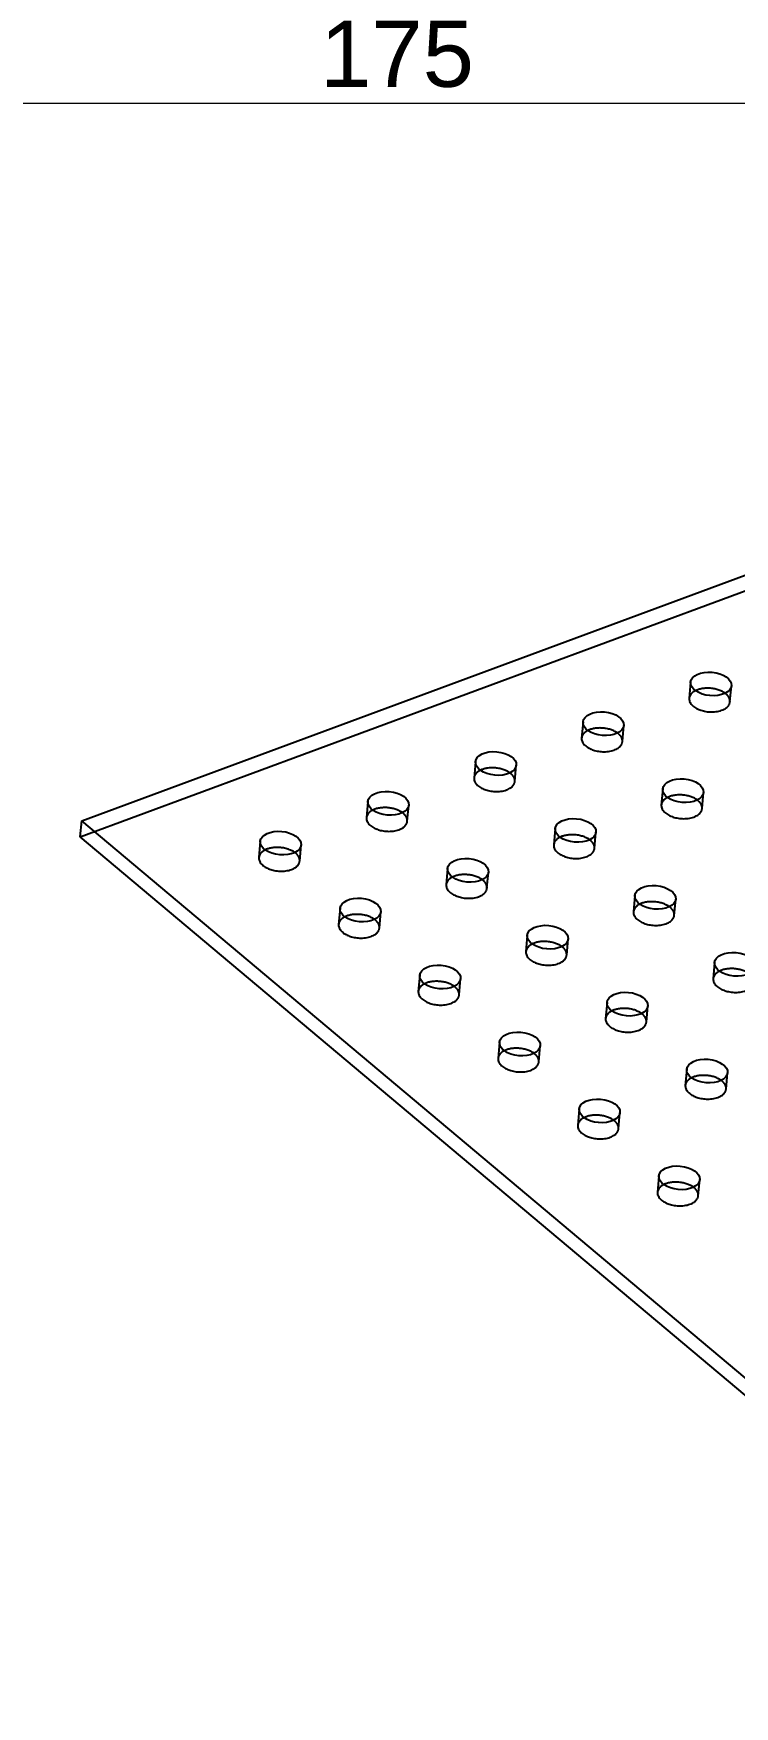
# Model space of a CAD drawing. Header units: millimetres. Extents: x 10 to 200, y 10 to 287.
# Drawn here: x 75.1 to 101.6, y 85.2 to 148.5 of the extents above; entities that cross this region are included whole.
import ezdxf
from ezdxf.enums import TextEntityAlignment as Align
from ezdxf.lldxf.tags import DXFTag

# ---------------------------------------------------------------- set-up
doc = ezdxf.new("R2010")
doc.units = ezdxf.units.MM
doc.layers.add('Default', color=7, linetype='Continuous')
doc.layers.add('KÁKONA_DESKA_', color=7, linetype='Continuous')
doc.styles.add('SEACAD_arial_ttf', font='arial.ttf')
tags = doc.linetypes.add('HIDDEN2', pattern=[4.7625, 3.175, -1.5875]).pattern_tags.tags
tags[6:7] = [DXFTag(74, 4), DXFTag(75, 0), DXFTag(340, '0'), DXFTag(46, 0.0), DXFTag(50, 0.0), DXFTag(44, 0.0), DXFTag(45, 0.0)]
tags[4:5] = [DXFTag(74, 4), DXFTag(75, 0), DXFTag(340, '0'), DXFTag(46, 0.0), DXFTag(50, 0.0), DXFTag(44, 0.0), DXFTag(45, 0.0)]
doc.dimstyles.new('vlastni', dxfattribs={"dimtxt": 2.5, "dimasz": 2.5, "dimexe": 1.25, "dimexo": 0, "dimgap": 1.25, "dimtad": 1, "dimlfac": 2, "dimtxsty": 'SEACAD_arial_ttf', "dimblk1": '_SE_FILLED', "dimblk2": '_SE_FILLED', "dimsah": 1, "dimcen": 1.25, "dimclrd": 136, "dimclre": 136, "dimclrt": 136, "dimadec": 0, "dimazin": 0, "dimtfac": 1, "dimtmove": 0, "dimatfit": 3, "dimfxl": 0, "dimtolj": 1, "dimarcsym": 0})

# ---------------------------------------------------------------- blocks, each defined once
blk = doc.blocks.new('SE2')
at = {"layer": 'KÁKONA_DESKA_', "color": 7, "linetype": 'Continuous'}
for p, q in [((76.931, 118.722), (147.051, 144.656)), ((76.877, 118.111), (76.931, 118.722)), ((116.125, 85.828), (76.931, 118.722)), ((116.071, 85.217), (76.877, 118.111))]:
    blk.add_line(p, q, dxfattribs=at)
at = {"layer": 'KÁKONA_DESKA_', "color": 7, "linetype": 'HIDDEN2'}
for p, q in [((76.877, 118.111), (146.998, 144.045)), ((99.976, 123.965), (99.922, 123.354)), ((101.466, 123.218), (101.52, 123.829)), ((95.905, 122.46), (95.851, 121.849)), ((97.395, 121.713), (97.449, 122.324)), ((91.834, 120.954), (91.78, 120.343)), ((93.324, 120.207), (93.378, 120.818)), ((98.921, 119.928), (98.868, 119.317)), ((100.412, 119.181), (100.466, 119.792)), ((87.763, 119.448), (87.709, 118.837)), ((89.253, 118.701), (89.307, 119.312)), ((94.851, 118.422), (94.797, 117.811)), ((83.692, 117.943), (83.638, 117.332)), ((85.182, 117.196), (85.236, 117.807)), ((96.341, 117.675), (96.395, 118.286)), ((90.78, 116.916), (90.726, 116.305)), ((92.27, 116.169), (92.324, 116.78)), ((97.867, 115.89), (97.813, 115.279)), ((86.709, 115.411), (86.655, 114.8)), ((88.199, 114.664), (88.253, 115.275)), ((99.357, 115.143), (99.411, 115.754)), ((93.796, 114.385), (93.742, 113.774)), ((95.286, 113.638), (95.34, 114.249)), ((100.884, 113.358), (100.83, 112.747)), ((89.725, 112.879), (89.671, 112.268)), ((91.216, 112.132), (91.269, 112.743)), ((96.813, 111.853), (96.759, 111.242)), ((98.303, 111.106), (98.357, 111.717)), ((92.742, 110.347), (92.688, 109.736)), ((94.232, 109.6), (94.286, 110.211)), ((99.83, 109.321), (99.776, 108.71)), ((101.32, 108.574), (101.374, 109.185)), ((95.759, 107.815), (95.705, 107.204)), ((97.249, 107.068), (97.303, 107.679)), ((98.775, 105.283), (98.722, 104.672)), ((100.266, 104.536), (100.32, 105.147))]:
    blk.add_line(p, q, dxfattribs=at)
at = {"layer": 'KÁKONA_DESKA_', "color": 7, "linetype": 'Continuous'}
for centre in [(100.748, 123.897), (96.677, 122.392), (92.606, 120.886), (99.693, 119.86), (88.535, 119.38), (84.464, 117.875), (95.623, 118.354), (91.552, 116.848), (87.481, 115.343), (98.639, 115.822), (94.568, 114.317), (90.497, 112.811), (101.656, 113.29), (97.585, 111.785), (93.514, 110.279), (100.602, 109.253), (96.531, 107.747), (99.548, 105.215)]:
    blk.add_ellipse(centre, major_axis=(-0.772, 0.068), ratio=0.575407, dxfattribs=at)
at = {"layer": 'KÁKONA_DESKA_', "color": 7, "linetype": 'HIDDEN2'}
for points, weights in [([(100.16, 123.641), (99.335, 123.234), (100.372, 122.899), (101.408, 122.563), (101.466, 123.218)], [1, 0.561169697986, 1, 0.561169697986, 1]), ([(96.089, 122.135), (95.264, 121.729), (96.301, 121.393), (97.337, 121.057), (97.395, 121.713)], [1, 0.561169697986, 1, 0.561169697986, 1]), ([(92.018, 120.63), (91.193, 120.223), (92.23, 119.887), (93.266, 119.552), (93.324, 120.207)], [1, 0.561169698015, 1, 0.561169698015, 1]), ([(87.947, 119.124), (87.122, 118.717), (88.159, 118.382), (89.195, 118.046), (89.253, 118.701)], [1, 0.56116969795, 1, 0.56116969795, 1]), ([(99.106, 119.604), (98.281, 119.197), (99.318, 118.861), (100.354, 118.526), (100.412, 119.181)], [1, 0.561169698005, 1, 0.561169698005, 1]), ([(95.035, 118.098), (94.21, 117.691), (95.247, 117.356), (96.283, 117.02), (96.341, 117.675)], [1, 0.561169697986, 1, 0.561169697986, 1]), ([(83.876, 117.618), (83.051, 117.212), (84.088, 116.876), (85.124, 116.54), (85.182, 117.196)], [1, 0.561169697986, 1, 0.561169697986, 1]), ([(90.964, 116.592), (90.139, 116.186), (91.176, 115.85), (92.212, 115.514), (92.27, 116.169)], [1, 0.561169697986, 1, 0.561169697986, 1]), ([(98.052, 115.566), (97.227, 115.159), (98.263, 114.824), (99.3, 114.488), (99.357, 115.143)], [1, 0.561169697986, 1, 0.561169697986, 1]), ([(86.893, 115.087), (86.068, 114.68), (87.105, 114.344), (88.141, 114.009), (88.199, 114.664)], [1, 0.561169698027, 1, 0.561169698027, 1]), ([(93.981, 114.06), (93.156, 113.654), (94.192, 113.318), (95.229, 112.982), (95.286, 113.638)], [1, 0.561169697986, 1, 0.561169697986, 1]), ([(101.069, 113.034), (100.244, 112.628), (101.28, 112.292), (102.317, 111.956), (102.374, 112.611)], [1, 0.561169697986, 1, 0.561169697986, 1]), ([(89.91, 112.555), (89.085, 112.148), (90.121, 111.812), (91.158, 111.477), (91.216, 112.132)], [1, 0.561169697986, 1, 0.561169697986, 1]), ([(96.998, 111.529), (96.173, 111.122), (97.209, 110.786), (98.246, 110.451), (98.303, 111.106)], [1, 0.561169697986, 1, 0.561169697986, 1]), ([(92.927, 110.023), (92.102, 109.616), (93.138, 109.281), (94.175, 108.945), (94.232, 109.6)], [1, 0.561169697978, 1, 0.561169697978, 1]), ([(100.014, 108.997), (99.189, 108.59), (100.226, 108.254), (101.262, 107.919), (101.32, 108.574)], [1, 0.561169697986, 1, 0.561169697986, 1]), ([(95.943, 107.491), (95.118, 107.084), (96.155, 106.749), (97.191, 106.413), (97.249, 107.068)], [1, 0.561169697986, 1, 0.561169697986, 1]), ([(98.96, 104.959), (98.135, 104.553), (99.172, 104.217), (100.208, 103.881), (100.266, 104.536)], [1, 0.561169697986, 1, 0.561169697986, 1])]:
    blk.add_rational_spline(points, weights, degree=2, knots=[0, 0, 0, 0.5, 0.5, 1, 1, 1], dxfattribs=at)
at = {"layer": 'KÁKONA_DESKA_', "color": 7, "linetype": 'Continuous'}
for points, weights in [([(101.281, 123.542), (100.751, 123.932), (100.16, 123.641)], [1, 0.687760390174, 1]), ([(97.21, 122.037), (96.68, 122.426), (96.089, 122.135)], [1, 0.687760390174, 1]), ([(93.139, 120.531), (92.609, 120.921), (92.018, 120.63)], [1, 0.687760390077, 1]), ([(100.227, 119.505), (99.697, 119.895), (99.106, 119.604)], [1, 0.687760390109, 1]), ([(89.068, 119.025), (88.538, 119.415), (87.947, 119.124)], [1, 0.687760390297, 1]), ([(84.997, 117.52), (84.467, 117.909), (83.876, 117.618)], [1, 0.687760390174, 1]), ([(96.156, 117.999), (95.626, 118.389), (95.035, 118.098)], [1, 0.687760390174, 1]), ([(92.085, 116.494), (91.555, 116.883), (90.964, 116.592)], [1, 0.687760390175, 1]), ([(88.014, 114.988), (87.484, 115.378), (86.893, 115.087)], [1, 0.687760390036, 1]), ([(99.173, 115.467), (98.642, 115.857), (98.052, 115.566)], [1, 0.687760390174, 1]), ([(95.102, 113.962), (94.571, 114.351), (93.981, 114.06)], [1, 0.687760390174, 1]), ([(91.031, 112.456), (90.5, 112.846), (89.91, 112.555)], [1, 0.687760390174, 1]), ([(102.19, 112.936), (101.659, 113.325), (101.069, 113.034)], [1, 0.687760390174, 1]), ([(98.119, 111.43), (97.588, 111.82), (96.998, 111.529)], [1, 0.687760390175, 1]), ([(94.048, 109.924), (93.517, 110.314), (92.927, 110.023)], [1, 0.687760390203, 1]), ([(101.135, 108.898), (100.605, 109.288), (100.014, 108.997)], [1, 0.687760390174, 1]), ([(97.064, 107.392), (96.534, 107.782), (95.943, 107.491)], [1, 0.687760390174, 1]), ([(100.081, 104.861), (99.551, 105.25), (98.96, 104.959)], [1, 0.687760390174, 1])]:
    blk.add_rational_spline(points, weights, degree=2, dxfattribs=at)
at = {"layer": 'KÁKONA_DESKA_', "color": 7, "linetype": 'HIDDEN2'}
for points, weights in [([(101.466, 123.218), (101.482, 123.395), (101.281, 123.542)], [1, 0.928961185911, 1]), ([(97.395, 121.713), (97.411, 121.89), (97.21, 122.037)], [1, 0.92896118591, 1]), ([(93.324, 120.207), (93.34, 120.384), (93.139, 120.531)], [1, 0.928961185935, 1]), ([(89.253, 118.701), (89.269, 118.878), (89.068, 119.025)], [1, 0.92896118588, 1]), ([(100.412, 119.181), (100.427, 119.358), (100.227, 119.505)], [1, 0.928961185927, 1]), ([(96.341, 117.675), (96.356, 117.852), (96.156, 117.999)], [1, 0.928961185911, 1]), ([(85.182, 117.196), (85.198, 117.373), (84.997, 117.52)], [1, 0.928961185911, 1]), ([(92.27, 116.169), (92.285, 116.346), (92.085, 116.494)], [1, 0.928961185911, 1]), ([(99.357, 115.143), (99.373, 115.32), (99.173, 115.467)], [1, 0.928961185911, 1]), ([(88.199, 114.664), (88.214, 114.841), (88.014, 114.988)], [1, 0.928961185946, 1]), ([(95.286, 113.638), (95.302, 113.815), (95.102, 113.962)], [1, 0.928961185911, 1]), ([(91.216, 112.132), (91.231, 112.309), (91.031, 112.456)], [1, 0.928961185911, 1]), ([(98.303, 111.106), (98.319, 111.283), (98.119, 111.43)], [1, 0.928961185911, 1]), ([(94.232, 109.6), (94.248, 109.777), (94.048, 109.924)], [1, 0.928961185904, 1]), ([(101.32, 108.574), (101.336, 108.751), (101.135, 108.898)], [1, 0.928961185911, 1]), ([(97.249, 107.068), (97.265, 107.245), (97.064, 107.392)], [1, 0.928961185911, 1]), ([(100.266, 104.536), (100.281, 104.713), (100.081, 104.861)], [1, 0.928961185911, 1])]:
    blk.add_rational_spline(points, weights, degree=2, dxfattribs=at)
blk = doc.blocks.new('DMBLK1')
at = {"layer": 'Default', "linetype": 'Continuous', "lineweight": 20}
for points in [[(47.637, 145.439), (47.637, 146.272), (45.137, 145.856)], [(130.137, 145.439), (132.637, 145.856), (130.137, 146.272)]]:
    blk.add_hatch(color=136, dxfattribs=at).paths.add_polyline_path(points)
at = {"layer": 'Default', "color": 136, "linetype": 'Continuous', "lineweight": 20}
for p, q in [((45.137, 176.101), (45.137, 144.606)), ((132.637, 176.101), (132.637, 144.606)), ((132.637, 145.856), (45.137, 145.856))]:
    blk.add_line(p, q, dxfattribs=at)
at = {"layer": 'Default', "color": 136, "linetype": 'Continuous', "lineweight": 20, "style": 'SEACAD_arial_ttf'}
blk.add_text('175', height=2.5, dxfattribs=at).set_placement((85.952, 148.981), align=Align.TOP_LEFT)
blk = doc.blocks.new('_SE_FILLED')
at = {"color": 0}
blk.add_line((0, 0), (-1, 0), dxfattribs=at)
blk.add_solid([(0, 0), (-1, -0.1665), (-1, 0.1665), (0, 0)], dxfattribs=at)

msp = doc.modelspace()

# ---------------------------------------------------------------- block references
at = {"layer": 'Default'}
msp.add_blockref('SE2', (0, 0), dxfattribs=at)

# ---------------------------------------------------------------- dimensions: what is measured, and where the dimension line sits
at = {"layer": 'Default', "color": 136, "linetype": 'Continuous', "lineweight": 20}
dim = msp.add_linear_dim(base=(132.637, 145.8557), p1=(132.637, 176.1013), p2=(45.137, 176.1013), angle=180, text='\\A1;<>', dimstyle='vlastni', dxfattribs=at)
dim.commit()
dim.dimension.update_dxf_attribs({"geometry": 'DMBLK1', "text_midpoint": (88.887, 145.8557), "dimtype": 161})

doc.saveas('drawing.dxf')
